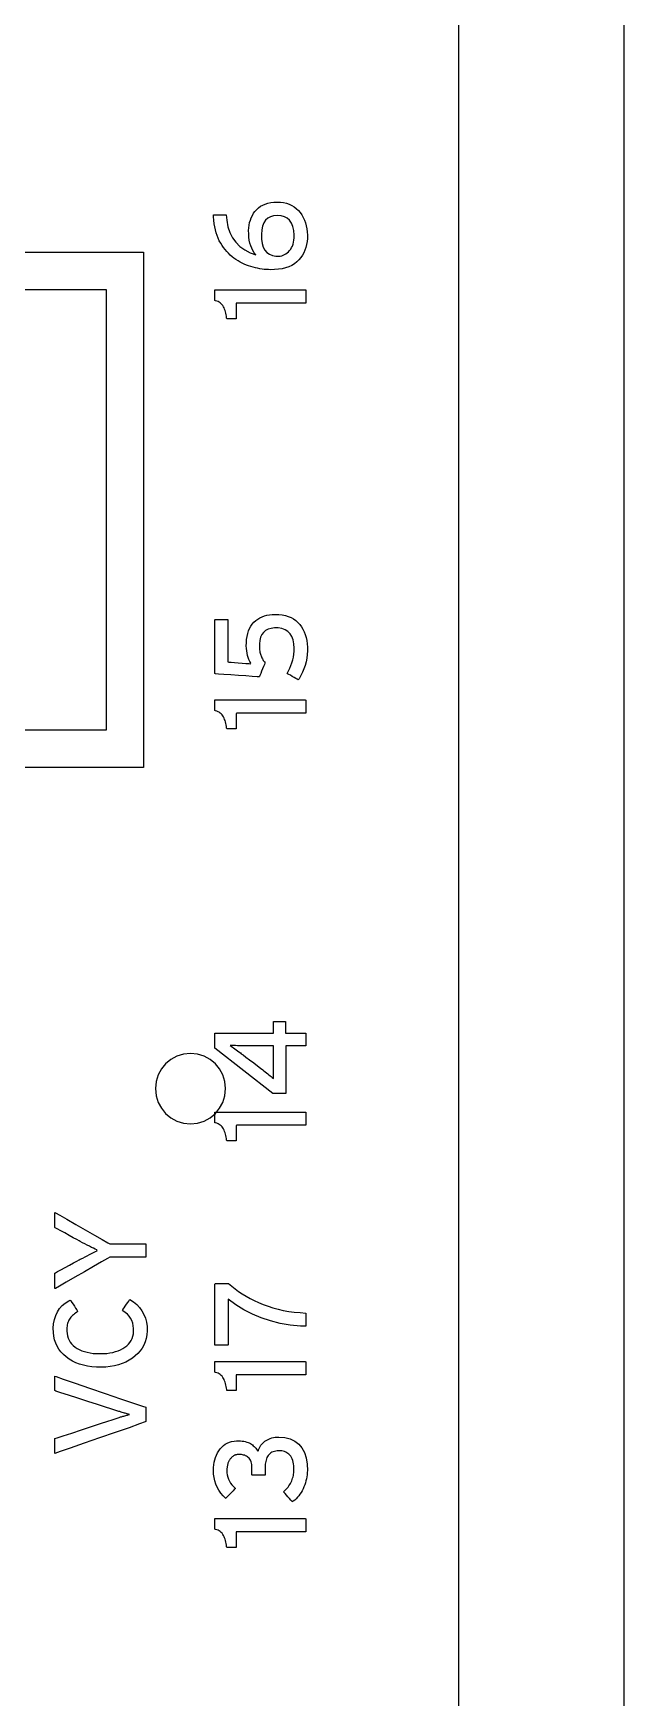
# Model space of a CAD drawing. Extents: x 1 to 47.7, y 0.2 to 35.
# Drawn here: x 39.608 to 40.238, y 9.098 to 10.874 of the extents above; entities that cross this region are included whole.
import ezdxf

# ---------------------------------------------------------------- set-up
doc = ezdxf.new("R2010")
doc.units = 0
doc.header["$MEASUREMENT"] = 0
for name, color, linetype in [('1_1__SCREW_TERMINAL_BLOCK_', 7, 'CONTINUOUS'), ('1_2__CONNECTORIZED_RELAY__', 7, 'CONTINUOUS'), ('8_0_____DWG', 7, 'CONTINUOUS')]:
    doc.layers.add(name, color=color, linetype=linetype)

msp = doc.modelspace()

# ---------------------------------------------------------------- linework, layer by layer
at = {"layer": '1_1__SCREW_TERMINAL_BLOCK_'}
for points in [[(39.868, 10.6936), (39.8715, 10.6935), (39.8749, 10.693), (39.878, 10.6923), (39.8809, 10.6913), (39.8837, 10.69), (39.8862, 10.6885), (39.8885, 10.6867), (39.8907, 10.6846), (39.8926, 10.6823), (39.8943, 10.6798), (39.8959, 10.6772), (39.8972, 10.6744), (39.8982, 10.6715), (39.8991, 10.6684), (39.8997, 10.6651), (39.9001, 10.6617), (39.9003, 10.6582), (39.9003, 10.6547), (39.9, 10.6514), (39.8995, 10.6482), (39.8988, 10.6451), (39.8977, 10.6422), (39.8965, 10.6394), (39.895, 10.6368), (39.8933, 10.6343), (39.8913, 10.6319), (39.8891, 10.6297), (39.8865, 10.6277), (39.8837, 10.626), (39.8806, 10.6246), (39.8771, 10.6234), (39.8734, 10.6225), (39.8694, 10.6219), (39.8651, 10.6215), (39.861, 10.6214), (39.8588, 10.6215), (39.8565, 10.6216), (39.8542, 10.6218), (39.8519, 10.6221), (39.8496, 10.6225), (39.8472, 10.6229), (39.8448, 10.6235), (39.8424, 10.6241), (39.84, 10.6248), (39.8376, 10.6255), (39.8353, 10.6264), (39.833, 10.6274), (39.8308, 10.6285), (39.8285, 10.6296), (39.8263, 10.6309), (39.8241, 10.6322), (39.822, 10.6337), (39.8199, 10.6353), (39.8179, 10.637), (39.816, 10.6389), (39.8142, 10.6408), (39.8125, 10.6429), (39.8108, 10.6451), (39.8092, 10.6474), (39.8078, 10.6498), (39.8063, 10.6523), (39.8051, 10.655), (39.8039, 10.6578), (39.8029, 10.6608), (39.8021, 10.6639), (39.8014, 10.6671), (39.8008, 10.6705), (39.8004, 10.6741), (39.8001, 10.6778), (39.8002, 10.6798), (39.8011, 10.6798), (39.8027, 10.6798), (39.8048, 10.6798), (39.8072, 10.6798), (39.8095, 10.6798), (39.8115, 10.6798), (39.813, 10.6798), (39.8137, 10.6798), (39.8142, 10.6741), (39.8155, 10.6673), (39.8175, 10.6612), (39.8203, 10.6556), (39.8239, 10.6507), (39.8282, 10.6463), (39.8334, 10.6426), (39.8393, 10.6395), (39.8453, 10.6374), (39.8436, 10.6395), (39.8421, 10.6418), (39.8409, 10.6443), (39.8398, 10.647), (39.839, 10.6499), (39.8383, 10.653), (39.8379, 10.6563), (39.8377, 10.6598), (39.8376, 10.6632), (39.8378, 10.6662), (39.8382, 10.669), (39.8387, 10.6718), (39.8395, 10.6744), (39.8404, 10.6769), (39.8416, 10.6793), (39.8429, 10.6816), (39.8444, 10.6837), (39.8462, 10.6857), (39.8482, 10.6875), (39.8504, 10.6891), (39.8528, 10.6904), (39.8554, 10.6915), (39.8582, 10.6924), (39.8612, 10.6931), (39.8645, 10.6935)], [(39.8682, 10.6794), (39.8643, 10.679), (39.8609, 10.678), (39.8581, 10.6764), (39.8557, 10.6742), (39.8538, 10.6713), (39.8525, 10.6679), (39.8516, 10.6638), (39.8513, 10.659), (39.8515, 10.654), (39.8521, 10.6495), (39.8533, 10.6456), (39.855, 10.6424), (39.8572, 10.6398), (39.8599, 10.6379), (39.8631, 10.6366), (39.8668, 10.6359), (39.8695, 10.6358), (39.8712, 10.636), (39.8729, 10.6363), (39.8744, 10.6369), (39.8759, 10.6375), (39.8774, 10.6384), (39.8788, 10.6394), (39.8801, 10.6405), (39.8813, 10.6419), (39.8825, 10.6433), (39.8835, 10.645), (39.8843, 10.6467), (39.885, 10.6487), (39.8856, 10.6507), (39.8859, 10.6529), (39.8862, 10.6553), (39.8862, 10.6584), (39.8858, 10.6633), (39.8848, 10.6675), (39.8834, 10.6711), (39.8814, 10.6741), (39.8789, 10.6764), (39.8758, 10.678), (39.8723, 10.679)], [(39.8988, 10.5858), (39.8959, 10.5858), (39.8884, 10.5858), (39.8775, 10.5858), (39.8648, 10.5858), (39.8518, 10.5858), (39.8398, 10.5858), (39.8304, 10.5858), (39.825, 10.5858), (39.8243, 10.5856), (39.8243, 10.5844), (39.8243, 10.5823), (39.8243, 10.5797), (39.8243, 10.5767), (39.8243, 10.5739), (39.8243, 10.5715), (39.8243, 10.5698), (39.8243, 10.5691), (39.8239, 10.5691), (39.8229, 10.5691), (39.8214, 10.5691), (39.8197, 10.5691), (39.8179, 10.5691), (39.8163, 10.5691), (39.815, 10.5691), (39.8143, 10.5691), (39.8141, 10.57), (39.814, 10.5717), (39.8137, 10.5733), (39.8134, 10.5749), (39.813, 10.5764), (39.8125, 10.5779), (39.812, 10.5793), (39.8114, 10.5806), (39.8108, 10.5819), (39.8101, 10.5831), (39.8093, 10.5841), (39.8084, 10.5851), (39.8073, 10.586), (39.8062, 10.5867), (39.805, 10.5874), (39.8037, 10.5879), (39.8023, 10.5883), (39.8016, 10.5886), (39.8016, 10.5895), (39.8016, 10.5909), (39.8016, 10.5927), (39.8016, 10.5947), (39.8016, 10.5967), (39.8016, 10.5983), (39.8016, 10.5995), (39.8016, 10.5999), (39.8053, 10.5999), (39.8152, 10.5999), (39.8294, 10.5999), (39.8459, 10.5999), (39.8629, 10.5999), (39.8785, 10.5999), (39.8908, 10.5999), (39.8978, 10.5999), (39.8988, 10.5998), (39.8988, 10.5988), (39.8988, 10.597), (39.8988, 10.5947), (39.8988, 10.5922), (39.8988, 10.5898), (39.8988, 10.5878), (39.8988, 10.5864)], [(39.8658, 10.2537), (39.8697, 10.2536), (39.8733, 10.2532), (39.8768, 10.2525), (39.8799, 10.2515), (39.8829, 10.2503), (39.8856, 10.2489), (39.8881, 10.2471), (39.8903, 10.2451), (39.8923, 10.2429), (39.8941, 10.2405), (39.8956, 10.2379), (39.897, 10.2351), (39.8981, 10.2322), (39.899, 10.229), (39.8996, 10.2258), (39.9001, 10.2223), (39.9003, 10.2187), (39.9003, 10.2148), (39.9001, 10.2108), (39.8996, 10.2069), (39.8989, 10.2031), (39.8979, 10.1993), (39.8967, 10.1956), (39.8952, 10.192), (39.8934, 10.1884), (39.8915, 10.1849), (39.8905, 10.1839), (39.8896, 10.1844), (39.8881, 10.1853), (39.8862, 10.1864), (39.8842, 10.1875), (39.8822, 10.1887), (39.8805, 10.1896), (39.8792, 10.1903), (39.8787, 10.1906), (39.8801, 10.1933), (39.8816, 10.1962), (39.8828, 10.1992), (39.8838, 10.2021), (39.8847, 10.2052), (39.8854, 10.2082), (39.8859, 10.2112), (39.8861, 10.2143), (39.8862, 10.2176), (39.8859, 10.2223), (39.885, 10.2264), (39.8836, 10.23), (39.8818, 10.233), (39.8794, 10.2354), (39.8765, 10.2372), (39.8732, 10.2385), (39.8693, 10.2392), (39.8652, 10.2393), (39.8616, 10.2388), (39.8585, 10.2379), (39.8558, 10.2364), (39.8535, 10.2345), (39.8518, 10.2321), (39.8504, 10.2293), (39.8496, 10.2259), (39.8491, 10.2221), (39.8491, 10.2195), (39.8491, 10.2183), (39.8492, 10.217), (39.8493, 10.2158), (39.8495, 10.2146), (39.8497, 10.2134), (39.8499, 10.2123), (39.8502, 10.2113), (39.8505, 10.2102), (39.8509, 10.2093), (39.8513, 10.2083), (39.8518, 10.2073), (39.8523, 10.2064), (39.8528, 10.2055), (39.8533, 10.2046), (39.8539, 10.2037), (39.8545, 10.2029), (39.8552, 10.2021), (39.855, 10.2015), (39.8544, 10.2001), (39.8535, 10.198), (39.8525, 10.1955), (39.8515, 10.193), (39.8505, 10.1906), (39.8497, 10.1886), (39.8492, 10.1874), (39.849, 10.187), (39.8466, 10.1872), (39.8415, 10.1875), (39.8346, 10.188), (39.8267, 10.1885), (39.8187, 10.1891), (39.8113, 10.1896), (39.8056, 10.19), (39.8022, 10.1902), (39.8016, 10.1907), (39.8016, 10.1944), (39.8016, 10.2012), (39.8016, 10.21), (39.8016, 10.2197), (39.8016, 10.2294), (39.8016, 10.238), (39.8016, 10.2445), (39.8016, 10.2479), (39.8018, 10.2481), (39.8029, 10.2481), (39.8047, 10.2481), (39.8068, 10.2481), (39.8092, 10.2481), (39.8115, 10.2481), (39.8134, 10.2481), (39.8148, 10.2481), (39.8154, 10.2481), (39.8154, 10.2468), (39.8154, 10.2427), (39.8154, 10.2366), (39.8154, 10.2293), (39.8154, 10.2216), (39.8154, 10.2143), (39.8154, 10.2082), (39.8154, 10.2042), (39.8155, 10.2029), (39.8165, 10.2028), (39.819, 10.2026), (39.8225, 10.2023), (39.8266, 10.202), (39.8308, 10.2017), (39.8347, 10.2014), (39.8378, 10.2012), (39.8397, 10.201), (39.8398, 10.2016), (39.8388, 10.2035), (39.8379, 10.2055), (39.8371, 10.2076), (39.8365, 10.2098), (39.8359, 10.2122), (39.8356, 10.2147), (39.8353, 10.2173), (39.8351, 10.2201), (39.8352, 10.2234), (39.8354, 10.2268), (39.8359, 10.2301), (39.8366, 10.2332), (39.8375, 10.236), (39.8386, 10.2387), (39.84, 10.2411), (39.8415, 10.2433), (39.8433, 10.2453), (39.8453, 10.2471), (39.8474, 10.2486), (39.8496, 10.25), (39.852, 10.2511), (39.8545, 10.2521), (39.8571, 10.2528), (39.8599, 10.2533), (39.8628, 10.2536)], [(39.8988, 10.1483), (39.8959, 10.1483), (39.8884, 10.1483), (39.8775, 10.1483), (39.8648, 10.1483), (39.8518, 10.1483), (39.8398, 10.1483), (39.8304, 10.1483), (39.825, 10.1483), (39.8243, 10.1481), (39.8243, 10.1469), (39.8243, 10.1448), (39.8243, 10.1421), (39.8243, 10.1392), (39.8243, 10.1364), (39.8243, 10.1339), (39.8243, 10.1322), (39.8243, 10.1316), (39.8239, 10.1316), (39.8229, 10.1316), (39.8214, 10.1316), (39.8197, 10.1316), (39.8179, 10.1316), (39.8163, 10.1316), (39.815, 10.1316), (39.8143, 10.1316), (39.8141, 10.1325), (39.814, 10.1341), (39.8137, 10.1358), (39.8134, 10.1374), (39.813, 10.1389), (39.8125, 10.1403), (39.812, 10.1417), (39.8114, 10.1431), (39.8108, 10.1443), (39.8101, 10.1455), (39.8093, 10.1466), (39.8084, 10.1476), (39.8073, 10.1484), (39.8062, 10.1492), (39.805, 10.1498), (39.8037, 10.1504), (39.8023, 10.1508), (39.8016, 10.1511), (39.8016, 10.1519), (39.8016, 10.1534), (39.8016, 10.1552), (39.8016, 10.1572), (39.8016, 10.1591), (39.8016, 10.1608), (39.8016, 10.162), (39.8016, 10.1624), (39.8053, 10.1624), (39.8152, 10.1624), (39.8294, 10.1624), (39.8459, 10.1624), (39.8629, 10.1624), (39.8785, 10.1624), (39.8908, 10.1624), (39.8978, 10.1624), (39.8988, 10.1623), (39.8988, 10.1612), (39.8988, 10.1595), (39.8988, 10.1572), (39.8988, 10.1547), (39.8988, 10.1523), (39.8988, 10.1503), (39.8988, 10.1488)], [(39.818, 9.7937), (39.8191, 9.7929), (39.8203, 9.7921), (39.8215, 9.7912), (39.8229, 9.7902), (39.8243, 9.7892), (39.8257, 9.7881), (39.8272, 9.787), (39.8288, 9.7858), (39.8298, 9.785), (39.8317, 9.7836), (39.8348, 9.7812), (39.8387, 9.7783), (39.843, 9.7751), (39.847, 9.772), (39.8504, 9.7694), (39.8527, 9.7677), (39.8536, 9.767), (39.8552, 9.7658), (39.8566, 9.7647), (39.858, 9.7636), (39.8593, 9.7625), (39.8606, 9.7615), (39.8618, 9.7605), (39.8629, 9.7595), (39.864, 9.7585), (39.8643, 9.7594), (39.8643, 9.761), (39.8643, 9.7627), (39.8642, 9.7644), (39.8642, 9.7662), (39.8642, 9.7681), (39.8642, 9.77), (39.8642, 9.772), (39.8641, 9.7735), (39.8641, 9.7747), (39.8641, 9.777), (39.8641, 9.7802), (39.8641, 9.7836), (39.8641, 9.7871), (39.8641, 9.7901), (39.8641, 9.7923), (39.8641, 9.7933), (39.8633, 9.7933), (39.8606, 9.7933), (39.8566, 9.7933), (39.8517, 9.7933), (39.8467, 9.7933), (39.8421, 9.7933), (39.8384, 9.7933), (39.8361, 9.7933), (39.8347, 9.7933), (39.8323, 9.7934), (39.83, 9.7934), (39.8278, 9.7935), (39.8257, 9.7935), (39.8236, 9.7936), (39.8216, 9.7936), (39.8198, 9.7937)], [(39.8988, 9.7086), (39.8959, 9.7086), (39.8884, 9.7086), (39.8775, 9.7086), (39.8648, 9.7086), (39.8518, 9.7086), (39.8398, 9.7086), (39.8304, 9.7086), (39.825, 9.7086), (39.8243, 9.7085), (39.8243, 9.7073), (39.8243, 9.7051), (39.8243, 9.7025), (39.8243, 9.6995), (39.8243, 9.6967), (39.8243, 9.6943), (39.8243, 9.6926), (39.8243, 9.6919), (39.8239, 9.6919), (39.8229, 9.6919), (39.8214, 9.6919), (39.8197, 9.6919), (39.8179, 9.6919), (39.8163, 9.6919), (39.815, 9.6919), (39.8143, 9.6919), (39.8141, 9.6928), (39.814, 9.6945), (39.8137, 9.6961), (39.8134, 9.6977), (39.813, 9.6992), (39.8125, 9.7007), (39.812, 9.7021), (39.8114, 9.7034), (39.8108, 9.7047), (39.8101, 9.7059), (39.8093, 9.7069), (39.8084, 9.7079), (39.8073, 9.7088), (39.8062, 9.7095), (39.805, 9.7102), (39.8037, 9.7107), (39.8023, 9.7112), (39.8016, 9.7114), (39.8016, 9.7123), (39.8016, 9.7137), (39.8016, 9.7155), (39.8016, 9.7175), (39.8016, 9.7195), (39.8016, 9.7211), (39.8016, 9.7223), (39.8016, 9.7227), (39.8053, 9.7227), (39.8152, 9.7227), (39.8294, 9.7227), (39.8459, 9.7227), (39.8629, 9.7227), (39.8785, 9.7227), (39.8908, 9.7227), (39.8978, 9.7227), (39.8988, 9.7226), (39.8988, 9.7216), (39.8988, 9.7198), (39.8988, 9.7175), (39.8988, 9.7151), (39.8988, 9.7127), (39.8988, 9.7106), (39.8988, 9.7092)], [(39.8699, 9.376), (39.8764, 9.3754), (39.882, 9.374), (39.887, 9.3717), (39.8911, 9.3685), (39.8945, 9.3645), (39.8971, 9.3596), (39.8989, 9.3538), (39.9, 9.3471), (39.9003, 9.3404), (39.9002, 9.3381), (39.9, 9.3358), (39.8997, 9.3336), (39.8993, 9.3314), (39.8988, 9.3292), (39.8982, 9.327), (39.8975, 9.3249), (39.8967, 9.3228), (39.8957, 9.3207), (39.8947, 9.3187), (39.8936, 9.3168), (39.8924, 9.315), (39.8911, 9.3133), (39.8898, 9.3117), (39.8883, 9.3102), (39.8868, 9.3088), (39.8852, 9.3075), (39.8842, 9.3069), (39.8836, 9.3075), (39.8825, 9.3088), (39.8811, 9.3104), (39.8795, 9.3122), (39.878, 9.314), (39.8766, 9.3156), (39.8755, 9.3168), (39.8749, 9.3175), (39.8755, 9.3182), (39.8767, 9.3193), (39.8778, 9.3204), (39.8789, 9.3215), (39.8798, 9.3227), (39.8807, 9.3239), (39.8816, 9.3252), (39.8823, 9.3265), (39.883, 9.3278), (39.8836, 9.3292), (39.8842, 9.3306), (39.8846, 9.332), (39.885, 9.3334), (39.8854, 9.3348), (39.8856, 9.3363), (39.8858, 9.3377), (39.8859, 9.3391), (39.886, 9.3405), (39.8859, 9.3428), (39.8858, 9.3452), (39.8855, 9.3473), (39.8852, 9.3493), (39.8847, 9.3511), (39.8841, 9.3528), (39.8834, 9.3543), (39.8826, 9.3556), (39.8816, 9.3568), (39.8807, 9.3577), (39.8796, 9.3586), (39.8784, 9.3593), (39.8772, 9.36), (39.8759, 9.3605), (39.8744, 9.3609), (39.8729, 9.3612), (39.8714, 9.3613), (39.8697, 9.3614), (39.868, 9.3612), (39.8665, 9.361), (39.8651, 9.3607), (39.8637, 9.3603), (39.8625, 9.3597), (39.8614, 9.359), (39.8603, 9.3582), (39.8594, 9.3573), (39.8586, 9.3563), (39.8578, 9.3552), (39.8572, 9.354), (39.8567, 9.3527), (39.8562, 9.3514), (39.8559, 9.3499), (39.8556, 9.3484), (39.8554, 9.3469), (39.8553, 9.3452), (39.8553, 9.3442), (39.8553, 9.3436), (39.8553, 9.3426), (39.8553, 9.3413), (39.8553, 9.3399), (39.8553, 9.3384), (39.8553, 9.3371), (39.8553, 9.3361), (39.8553, 9.3355), (39.8552, 9.3354), (39.8541, 9.3354), (39.8524, 9.3354), (39.8503, 9.3354), (39.8479, 9.3354), (39.8456, 9.3354), (39.8435, 9.3354), (39.842, 9.3354), (39.8413, 9.3354), (39.8412, 9.3356), (39.8412, 9.3363), (39.8412, 9.3374), (39.8412, 9.3388), (39.8412, 9.3402), (39.8412, 9.3416), (39.8412, 9.3429), (39.8412, 9.3437), (39.8412, 9.3441), (39.8412, 9.3454), (39.841, 9.3468), (39.8408, 9.3481), (39.8405, 9.3494), (39.84, 9.3505), (39.8395, 9.3515), (39.8388, 9.3525), (39.8381, 9.3534), (39.8372, 9.3542), (39.8363, 9.3549), (39.8354, 9.3555), (39.8344, 9.356), (39.8334, 9.3565), (39.8323, 9.3568), (39.8312, 9.3571), (39.8301, 9.3573), (39.8289, 9.3574), (39.8278, 9.3574), (39.8273, 9.3574), (39.8268, 9.3574), (39.8263, 9.3574), (39.8258, 9.3573), (39.8253, 9.3572), (39.8248, 9.3571), (39.8243, 9.357), (39.8237, 9.3569), (39.8232, 9.3567), (39.8227, 9.3565), (39.8222, 9.3562), (39.8216, 9.3559), (39.8212, 9.3556), (39.8207, 9.3553), (39.8202, 9.3549), (39.8197, 9.3545), (39.8193, 9.3541), (39.8189, 9.3536), (39.8184, 9.3531), (39.818, 9.3526), (39.8175, 9.352), (39.8172, 9.3515), (39.8168, 9.3508), (39.8164, 9.3502), (39.8161, 9.3495), (39.8158, 9.3488), (39.8155, 9.348), (39.8153, 9.3471), (39.815, 9.3463), (39.8149, 9.3453), (39.8147, 9.3444), (39.8146, 9.3433), (39.8145, 9.3423), (39.8145, 9.3412), (39.8144, 9.34), (39.8145, 9.3379), (39.8148, 9.3356), (39.8153, 9.3333), (39.8161, 9.3311), (39.8171, 9.329), (39.8183, 9.3269), (39.8197, 9.325), (39.8213, 9.3231), (39.8232, 9.3213), (39.8232, 9.3208), (39.8223, 9.3199), (39.821, 9.3185), (39.8193, 9.3168), (39.8176, 9.3151), (39.8159, 9.3134), (39.8145, 9.312), (39.8136, 9.311), (39.8132, 9.3106), (39.8104, 9.3133), (39.808, 9.3162), (39.8059, 9.3192), (39.8041, 9.3224), (39.8026, 9.3257), (39.8015, 9.3292), (39.8007, 9.3328), (39.8002, 9.3365), (39.8001, 9.3403), (39.8002, 9.3434), (39.8004, 9.3463), (39.8009, 9.3491), (39.8015, 9.3517), (39.8023, 9.3543), (39.8033, 9.3567), (39.8045, 9.359), (39.8058, 9.3612), (39.8073, 9.3633), (39.8089, 9.3652), (39.8108, 9.3669), (39.8127, 9.3683), (39.8148, 9.3695), (39.8171, 9.3705), (39.8195, 9.3712), (39.8221, 9.3717), (39.8248, 9.372), (39.8273, 9.372), (39.8291, 9.3719), (39.8309, 9.3717), (39.8326, 9.3715), (39.8341, 9.3712), (39.8356, 9.3707), (39.837, 9.3703), (39.8383, 9.3697), (39.8395, 9.3691), (39.8406, 9.3684), (39.8416, 9.3676), (39.8426, 9.3668), (39.8436, 9.3659), (39.8445, 9.365), (39.8453, 9.3641), (39.8461, 9.3631), (39.8468, 9.362), (39.8475, 9.361), (39.848, 9.3617), (39.8485, 9.3632), (39.8492, 9.3646), (39.8499, 9.3659), (39.8507, 9.3672), (39.8517, 9.3684), (39.8527, 9.3695), (39.8538, 9.3705), (39.855, 9.3715), (39.8563, 9.3724), (39.8577, 9.3732), (39.8592, 9.3739), (39.8607, 9.3745), (39.8624, 9.375), (39.8641, 9.3754), (39.866, 9.3757), (39.8679, 9.3759)], [(39.8988, 9.275), (39.8959, 9.275), (39.8884, 9.275), (39.8775, 9.275), (39.8648, 9.275), (39.8518, 9.275), (39.8398, 9.275), (39.8304, 9.275), (39.825, 9.275), (39.8243, 9.2748), (39.8243, 9.2736), (39.8243, 9.2715), (39.8243, 9.2688), (39.8243, 9.2659), (39.8243, 9.263), (39.8243, 9.2606), (39.8243, 9.2589), (39.8243, 9.2583), (39.8239, 9.2583), (39.8229, 9.2583), (39.8214, 9.2583), (39.8197, 9.2583), (39.8179, 9.2583), (39.8163, 9.2583), (39.815, 9.2583), (39.8143, 9.2583), (39.8141, 9.2591), (39.814, 9.2608), (39.8137, 9.2625), (39.8134, 9.264), (39.813, 9.2655), (39.8125, 9.267), (39.812, 9.2684), (39.8114, 9.2697), (39.8108, 9.271), (39.8101, 9.2722), (39.8093, 9.2733), (39.8084, 9.2742), (39.8073, 9.2751), (39.8062, 9.2759), (39.805, 9.2765), (39.8037, 9.277), (39.8023, 9.2775), (39.8016, 9.2778), (39.8016, 9.2786), (39.8016, 9.28), (39.8016, 9.2819), (39.8016, 9.2839), (39.8016, 9.2858), (39.8016, 9.2875), (39.8016, 9.2886), (39.8016, 9.2891), (39.8053, 9.2891), (39.8152, 9.2891), (39.8294, 9.2891), (39.8459, 9.2891), (39.8629, 9.2891), (39.8785, 9.2891), (39.8908, 9.2891), (39.8978, 9.2891), (39.8988, 9.2889), (39.8988, 9.2879), (39.8988, 9.2861), (39.8988, 9.2839), (39.8988, 9.2814), (39.8988, 9.279), (39.8988, 9.2769), (39.8988, 9.2755)]]:
    msp.add_lwpolyline(points, close=True, dxfattribs=at)
msp.add_lwpolyline([(39.877, 9.807), (39.8988, 9.807), (39.8988, 9.7933), (39.8774, 9.7933), (39.8774, 9.7424), (39.8635, 9.7424), (39.8016, 9.7909), (39.8016, 9.807), (39.8641, 9.807), (39.8641, 9.8195), (39.877, 9.8195), (39.877, 9.807)], dxfattribs=at)
at = {"layer": '1_2__CONNECTORIZED_RELAY__'}
for points in [[(39.7255, 10.6401), (39.7255, 10.0903), (38.6455, 10.0903), (38.6455, 10.6401), (39.7255, 10.6401)], [(39.6856, 10.6002), (39.6856, 10.1302), (39.5855, 10.1302), (39.5855, 10.6002), (39.6856, 10.6002)]]:
    msp.add_lwpolyline(points, dxfattribs=at)
for points in [[(39.7756, 9.7102), (39.7831, 9.711), (39.7902, 9.7131), (39.7965, 9.7166), (39.8021, 9.7212), (39.8067, 9.7267), (39.8101, 9.7331), (39.8123, 9.7401), (39.8131, 9.7477), (39.8123, 9.7553), (39.8101, 9.7623), (39.8067, 9.7687), (39.8021, 9.7742), (39.7965, 9.7788), (39.7902, 9.7822), (39.7831, 9.7844), (39.7756, 9.7852), (39.768, 9.7844), (39.761, 9.7822), (39.7546, 9.7788), (39.749, 9.7742), (39.7445, 9.7687), (39.741, 9.7623), (39.7388, 9.7553), (39.7381, 9.7477), (39.7388, 9.7401), (39.741, 9.7331), (39.7445, 9.7267), (39.749, 9.7212), (39.7546, 9.7166), (39.761, 9.7131), (39.768, 9.711)], [(39.6894, 9.5821), (39.6908, 9.5821), (39.6946, 9.5821), (39.7001, 9.5821), (39.7065, 9.5821), (39.7131, 9.5821), (39.7193, 9.5821), (39.7242, 9.5821), (39.7272, 9.5821), (39.7278, 9.582), (39.7278, 9.5811), (39.7278, 9.5795), (39.7278, 9.5773), (39.7278, 9.5749), (39.7278, 9.5725), (39.7278, 9.5704), (39.7278, 9.5688), (39.7278, 9.568), (39.7271, 9.568), (39.7238, 9.568), (39.7187, 9.568), (39.7125, 9.568), (39.7059, 9.568), (39.6995, 9.568), (39.6942, 9.568), (39.6906, 9.568), (39.6894, 9.568), (39.6868, 9.5665), (39.6807, 9.563), (39.6722, 9.5581), (39.6623, 9.5524), (39.6522, 9.5466), (39.6429, 9.5413), (39.6356, 9.5371), (39.6313, 9.5346), (39.6306, 9.5344), (39.6306, 9.5355), (39.6306, 9.5375), (39.6306, 9.5401), (39.6306, 9.5429), (39.6306, 9.5457), (39.6306, 9.5481), (39.6306, 9.5499), (39.6306, 9.5508), (39.6313, 9.5512), (39.6337, 9.5525), (39.6373, 9.5544), (39.6417, 9.5568), (39.6464, 9.5594), (39.6507, 9.5618), (39.6544, 9.5637), (39.6568, 9.565), (39.6579, 9.5657), (39.6605, 9.567), (39.663, 9.5683), (39.6654, 9.5695), (39.6677, 9.5707), (39.6699, 9.5718), (39.672, 9.5729), (39.674, 9.5738), (39.6759, 9.5747), (39.6757, 9.5756), (39.6739, 9.5765), (39.6719, 9.5774), (39.6698, 9.5784), (39.6676, 9.5795), (39.6653, 9.5807), (39.6629, 9.582), (39.6604, 9.5833), (39.6578, 9.5847), (39.6567, 9.5852), (39.6542, 9.5866), (39.6505, 9.5887), (39.646, 9.5911), (39.6414, 9.5937), (39.637, 9.5961), (39.6334, 9.598), (39.6312, 9.5993), (39.6306, 9.5996), (39.6306, 9.6005), (39.6306, 9.6023), (39.6306, 9.6048), (39.6306, 9.6076), (39.6306, 9.6103), (39.6306, 9.6128), (39.6306, 9.6147), (39.6306, 9.6157), (39.6316, 9.6153), (39.6362, 9.6127), (39.6437, 9.6083), (39.6531, 9.6029), (39.6633, 9.5971), (39.6731, 9.5915), (39.6814, 9.5867), (39.6872, 9.5833)], [(39.8163, 9.5397), (39.8197, 9.5368), (39.8232, 9.534), (39.8269, 9.5314), (39.8308, 9.5288), (39.8349, 9.5263), (39.8392, 9.5239), (39.8436, 9.5217), (39.8483, 9.5195), (39.8532, 9.5174), (39.8583, 9.5155), (39.8635, 9.5138), (39.869, 9.5124), (39.8746, 9.5111), (39.8804, 9.5101), (39.8864, 9.5093), (39.8925, 9.5087), (39.8988, 9.5083), (39.8988, 9.5078), (39.8988, 9.5063), (39.8988, 9.5043), (39.8988, 9.5018), (39.8988, 9.4993), (39.8988, 9.4971), (39.8988, 9.4953), (39.8988, 9.4942), (39.8931, 9.4944), (39.882, 9.4955), (39.8713, 9.4973), (39.861, 9.4999), (39.8511, 9.5031), (39.8416, 9.5071), (39.8326, 9.5118), (39.8239, 9.5172), (39.8157, 9.5232), (39.8157, 9.5214), (39.8157, 9.5163), (39.8157, 9.5092), (39.8157, 9.5008), (39.8157, 9.4921), (39.8157, 9.4842), (39.8157, 9.478), (39.8157, 9.4744), (39.8156, 9.4739), (39.8146, 9.4739), (39.8128, 9.4739), (39.8105, 9.4739), (39.8081, 9.4739), (39.8057, 9.4739), (39.8036, 9.4739), (39.8022, 9.4739), (39.8016, 9.4739), (39.8016, 9.4764), (39.8016, 9.4831), (39.8016, 9.4927), (39.8016, 9.5039), (39.8016, 9.5154), (39.8016, 9.526), (39.8016, 9.5343), (39.8016, 9.539), (39.8018, 9.5397), (39.8028, 9.5397), (39.8047, 9.5397), (39.8071, 9.5397), (39.8096, 9.5397), (39.8121, 9.5397), (39.8143, 9.5397), (39.8158, 9.5397)], [(39.7108, 9.5227), (39.7147, 9.5201), (39.7182, 9.5173), (39.7212, 9.5141), (39.7238, 9.5107), (39.7258, 9.5069), (39.7274, 9.5029), (39.7285, 9.4985), (39.7292, 9.4939), (39.7294, 9.4892), (39.729, 9.4851), (39.7283, 9.4812), (39.7272, 9.4776), (39.7258, 9.4742), (39.7241, 9.4709), (39.7219, 9.4679), (39.7195, 9.4651), (39.7166, 9.4625), (39.7135, 9.4601), (39.7102, 9.4579), (39.7066, 9.456), (39.7028, 9.4544), (39.6988, 9.453), (39.6945, 9.452), (39.69, 9.4512), (39.6852, 9.4507), (39.6802, 9.4505), (39.6751, 9.4506), (39.6703, 9.451), (39.6657, 9.4516), (39.6613, 9.4526), (39.6571, 9.4538), (39.6532, 9.4553), (39.6495, 9.4571), (39.646, 9.4592), (39.6428, 9.4615), (39.6399, 9.464), (39.6373, 9.4668), (39.6351, 9.4697), (39.6332, 9.4728), (39.6317, 9.4762), (39.6305, 9.4798), (39.6297, 9.4835), (39.6292, 9.4875), (39.6291, 9.492), (39.6295, 9.4969), (39.6304, 9.5015), (39.6318, 9.5057), (39.6336, 9.5095), (39.6359, 9.513), (39.6387, 9.5162), (39.6419, 9.519), (39.6456, 9.5214), (39.6473, 9.5221), (39.6479, 9.5212), (39.6489, 9.5196), (39.6502, 9.5177), (39.6516, 9.5155), (39.6529, 9.5135), (39.6541, 9.5117), (39.6549, 9.5104), (39.6553, 9.5098), (39.6541, 9.5091), (39.6529, 9.5083), (39.6517, 9.5074), (39.6506, 9.5065), (39.6496, 9.5056), (39.6486, 9.5047), (39.6478, 9.5038), (39.647, 9.5028), (39.6463, 9.5018), (39.6457, 9.5007), (39.6452, 9.4996), (39.6447, 9.4983), (39.6444, 9.4971), (39.6441, 9.4957), (39.6438, 9.4943), (39.6437, 9.4928), (39.6436, 9.4912), (39.6436, 9.4891), (39.6439, 9.4865), (39.6444, 9.4839), (39.6451, 9.4815), (39.6461, 9.4793), (39.6473, 9.4773), (39.6487, 9.4754), (39.6504, 9.4736), (39.6523, 9.472), (39.6545, 9.4706), (39.6569, 9.4693), (39.6595, 9.4681), (39.6623, 9.4672), (39.6652, 9.4664), (39.6684, 9.4658), (39.6717, 9.4653), (39.6752, 9.4651), (39.6789, 9.465), (39.6826, 9.465), (39.6861, 9.4653), (39.6895, 9.4657), (39.6926, 9.4663), (39.6955, 9.4671), (39.6983, 9.468), (39.7009, 9.4691), (39.7033, 9.4704), (39.7055, 9.4718), (39.7076, 9.4734), (39.7094, 9.4751), (39.7109, 9.477), (39.7122, 9.479), (39.7133, 9.4812), (39.714, 9.4836), (39.7146, 9.4861), (39.7148, 9.4888), (39.7148, 9.4918), (39.7145, 9.4948), (39.7139, 9.4976), (39.713, 9.5003), (39.7117, 9.5027), (39.7101, 9.505), (39.7082, 9.5071), (39.706, 9.5089), (39.7034, 9.5106), (39.7029, 9.5112), (39.7035, 9.5122), (39.7046, 9.5137), (39.7059, 9.5156), (39.7073, 9.5176), (39.7086, 9.5195), (39.7097, 9.5211), (39.7105, 9.5223)], [(39.8988, 9.4425), (39.896, 9.4425), (39.8884, 9.4425), (39.8775, 9.4425), (39.8648, 9.4425), (39.8518, 9.4425), (39.8398, 9.4425), (39.8304, 9.4425), (39.825, 9.4425), (39.8243, 9.4423), (39.8243, 9.4411), (39.8243, 9.439), (39.8243, 9.4363), (39.8243, 9.4334), (39.8243, 9.4306), (39.8243, 9.4281), (39.8243, 9.4264), (39.8243, 9.4258), (39.8239, 9.4258), (39.8229, 9.4258), (39.8214, 9.4258), (39.8197, 9.4258), (39.8179, 9.4258), (39.8163, 9.4258), (39.8151, 9.4258), (39.8143, 9.4258), (39.8142, 9.4266), (39.814, 9.4283), (39.8137, 9.43), (39.8134, 9.4315), (39.813, 9.4331), (39.8125, 9.4345), (39.812, 9.4359), (39.8114, 9.4373), (39.8108, 9.4385), (39.8101, 9.4397), (39.8093, 9.4408), (39.8084, 9.4418), (39.8074, 9.4426), (39.8063, 9.4434), (39.8051, 9.444), (39.8038, 9.4446), (39.8024, 9.445), (39.8016, 9.4453), (39.8016, 9.4461), (39.8016, 9.4476), (39.8016, 9.4494), (39.8016, 9.4514), (39.8016, 9.4533), (39.8016, 9.455), (39.8016, 9.4561), (39.8016, 9.4566), (39.8053, 9.4566), (39.8152, 9.4566), (39.8294, 9.4566), (39.8459, 9.4566), (39.8629, 9.4566), (39.8785, 9.4566), (39.8908, 9.4566), (39.8978, 9.4566), (39.8988, 9.4564), (39.8988, 9.4554), (39.8988, 9.4536), (39.8988, 9.4514), (39.8988, 9.4489), (39.8988, 9.4465), (39.8988, 9.4445), (39.8988, 9.443)], [(39.7278, 9.4077), (39.7278, 9.4071), (39.7278, 9.4056), (39.7278, 9.4034), (39.7278, 9.4008), (39.7278, 9.3981), (39.7278, 9.3957), (39.7278, 9.3937), (39.7278, 9.3925), (39.7273, 9.3921), (39.7213, 9.39), (39.71, 9.386), (39.6951, 9.3809), (39.6785, 9.3751), (39.6619, 9.3694), (39.6473, 9.3643), (39.6364, 9.3605), (39.6309, 9.3586), (39.6306, 9.3588), (39.6306, 9.3601), (39.6306, 9.3622), (39.6306, 9.3648), (39.6306, 9.3675), (39.6306, 9.3702), (39.6306, 9.3724), (39.6306, 9.3739), (39.6307, 9.3744), (39.6334, 9.3752), (39.6398, 9.3773), (39.6488, 9.3803), (39.6592, 9.3837), (39.6699, 9.3872), (39.6796, 9.3904), (39.6874, 9.3929), (39.6919, 9.3944), (39.6931, 9.3948), (39.6941, 9.3951), (39.6952, 9.3955), (39.6963, 9.3959), (39.6974, 9.3962), (39.6985, 9.3966), (39.6996, 9.397), (39.7008, 9.3974), (39.702, 9.3977), (39.7032, 9.3981), (39.7043, 9.3984), (39.7054, 9.3987), (39.7064, 9.399), (39.7073, 9.3993), (39.7082, 9.3995), (39.7091, 9.3997), (39.7098, 9.3999), (39.7103, 9.4001), (39.7095, 9.4003), (39.7088, 9.4005), (39.7079, 9.4007), (39.707, 9.401), (39.706, 9.4013), (39.705, 9.4016), (39.7039, 9.4019), (39.7027, 9.4023), (39.7015, 9.4027), (39.7003, 9.4031), (39.6991, 9.4034), (39.698, 9.4037), (39.6968, 9.4041), (39.6957, 9.4044), (39.6947, 9.4047), (39.6936, 9.4051), (39.6926, 9.4054), (39.6906, 9.406), (39.6847, 9.4079), (39.6762, 9.4107), (39.6659, 9.414), (39.6553, 9.4175), (39.6452, 9.4207), (39.6371, 9.4233), (39.6319, 9.425), (39.6306, 9.4255), (39.6306, 9.4263), (39.6306, 9.4281), (39.6306, 9.4305), (39.6306, 9.4331), (39.6306, 9.4358), (39.6306, 9.4382), (39.6306, 9.44), (39.6306, 9.4409), (39.6321, 9.4405), (39.6398, 9.4379), (39.6523, 9.4336), (39.6678, 9.4283), (39.6846, 9.4225), (39.7008, 9.4169), (39.7146, 9.4122), (39.7242, 9.4089)]]:
    msp.add_lwpolyline(points, close=True, dxfattribs=at)
at = {"layer": '8_0_____DWG'}
for points in [[(40.0615, 10.9153), (40.0615, 10.756), (40.0615, 10.5955), (40.0615, 10.4339), (40.0615, 10.2713), (40.0615, 10.1079), (40.0615, 9.9437), (40.0615, 9.6135), (40.0615, 9.2814), (40.0615, 8.9483), (40.0615, 8.2824), (40.0615, 7.9512), (40.0615, 7.6223)], [(40.238, 10.8852), (40.238, 10.4848), (40.238, 10.0852), (40.238, 9.6871), (40.238, 9.4889), (40.238, 9.2914), (40.238, 9.0946), (40.238, 8.8988), (40.238, 8.7039), (40.238, 8.5101), (40.238, 8.3175), (40.238, 8.1261), (40.238, 7.9361), (40.238, 7.7476)]]:
    msp.add_lwpolyline(points, dxfattribs=at)

doc.saveas('drawing.dxf')
